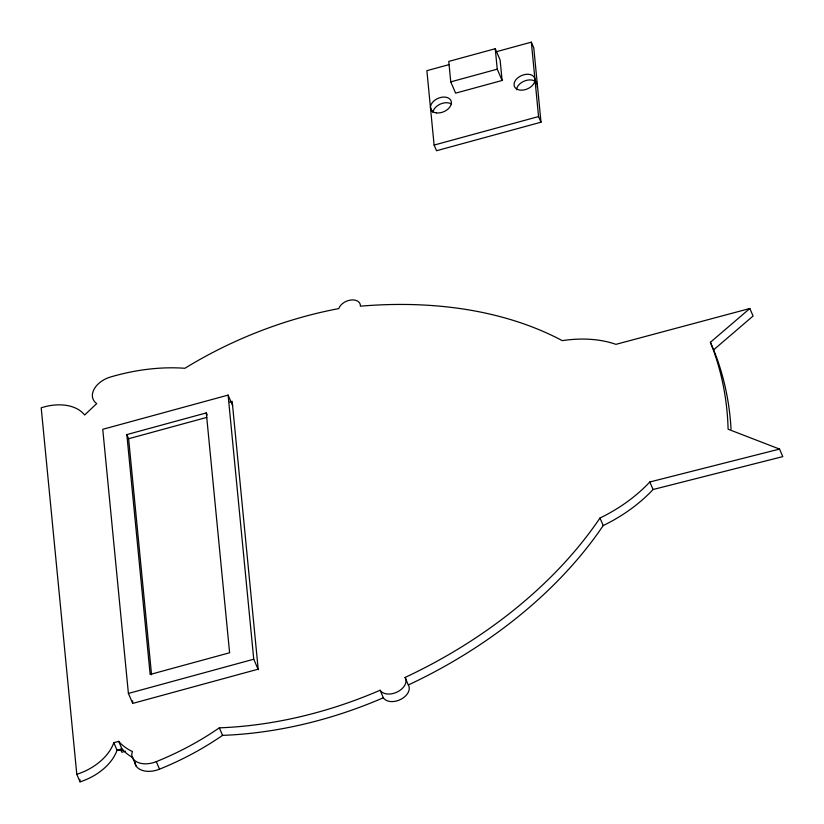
<?xml version="1.0" encoding="UTF-8"?>
<svg xmlns="http://www.w3.org/2000/svg" width="824" height="824" viewBox="0 0 824 824"><rect width="100%" height="100%" fill="white"/><g stroke="black" fill="none" stroke-linecap="round" stroke-linejoin="round"><path stroke-width="1.24" d="M133.004 757.709A73.243 48.626 -23.3 0 1 121.931 748.892L117.06 750.221A46.422 30.818 -23.3 0 1 80.041 781.842L76.797 774.313A46.422 30.818 -23.3 0 0 113.815 742.692L118.687 741.363A73.243 48.626 -23.3 0 0 132.458 751.55A14.461 9.6 -23.3 0 0 133.179 758.925L136.413 766.454A21.239 14.101 -23.3 0 0 159.526 769.163A219.987 146.054 -23.3 0 0 222.562 735.369A320.763 212.963 -23.3 0 0 383.356 697.763A14.059 9.342 -23.3 0 0 400.814 699.349A14.059 9.342 -23.3 0 0 408.323 684.981A373.519 247.993 -23.3 0 0 603.22 525.558A124.311 82.534 -23.3 0 0 653.072 489.507L782.8 456.609L779.556 449.08L728.097 429.211A544.221 361.324 -23.3 0 0 710.401 342.3L749.84 308.495L753.085 316.025L713.646 349.829A544.221 361.324 -23.3 0 1 731.032 429.149M495.255 48.719L448.771 61.409L450.759 81.864L455.621 93.153L502.104 80.474L500.117 60.008L495.255 48.719L497.243 69.175L502.104 80.474M448.998 64.633L426.873 70.679L434.104 145.076L436.535 150.72L540.997 122.21L533.777 47.813L531.336 42.158L495.698 51.891M450.759 81.864L497.243 69.175M434.104 145.076L538.566 116.565L531.336 42.158M232.636 405.624L228.104 395.098L102.753 429.314L128.4 693.437L132.437 702.8M229.7 402.009L232.183 401.339L258.19 669.17L132.829 703.387L132.582 700.843M206.309 412.906L229.608 652.773L150.143 674.465L126.845 434.588L206.309 412.906L207.205 414.977M151.554 674.784L128.626 438.728L206.855 417.377M128.4 693.437L253.751 659.221L228.104 395.098M125.516 751.231L121.808 752.24L120.531 749.274M749.84 308.495L615.94 344.35A107.388 71.297 -23.3 0 0 562.267 340.642A395.087 262.31 -23.3 0 0 360.418 306.178A11.526 7.653 -23.3 0 0 351.076 299.988A11.526 7.653 -23.3 0 0 338.777 308.598A309.01 205.166 -23.3 0 0 184.895 368.287A163.626 108.634 -23.3 0 0 110.303 377.073A20.868 13.854 -23.3 0 0 93.926 389.525A20.868 13.854 -23.3 0 0 96.707 403.575L84.635 415.008A43.806 29.087 -23.3 0 0 41.2 407.808L76.797 774.313M133.179 758.925A21.239 14.101 -23.3 0 0 156.292 761.634A219.987 146.054 -23.3 0 0 219.318 727.839A320.763 212.963 -23.3 0 0 380.111 690.244A14.059 9.342 -23.3 0 0 397.57 691.82A14.059 9.342 -23.3 0 0 405.078 677.452A373.519 247.993 -23.3 0 0 599.975 518.028A124.311 82.534 -23.3 0 0 649.827 481.978L779.556 449.08M710.401 342.3L713.646 349.829M534.951 79.361A10.959 7.282 -23.3 0 1 519.913 90.084A10.959 7.282 -23.3 0 1 518.657 77.199A10.959 7.282 -23.3 0 1 534.951 79.361L537.382 85.006A10.959 7.282 -23.3 0 1 537.217 87.035M538.566 116.565L540.997 122.21M649.827 481.978L653.072 489.507M430.488 107.872L431.951 111.261M599.975 518.028L603.22 525.558M405.078 677.452L408.323 684.981M380.111 690.244L383.356 697.763M253.751 659.221L258.293 669.747M126.845 434.588L128.626 438.728M219.318 727.839L222.562 735.369M156.292 761.634L159.526 769.163M118.687 741.363L121.931 748.892M113.815 742.692L117.06 750.221M79.794 779.277L80.041 781.842M432.909 112.548A10.959 7.282 -23.3 0 1 439.964 104.226A10.959 7.282 -23.3 0 1 451.233 103.886M516.483 89.734A10.959 7.282 -23.3 0 1 524.177 81.123A10.959 7.282 -23.3 0 1 535.621 81.669M136.413 766.454A14.461 9.6 -23.3 0 1 135.012 762.406M123.219 750.262A16.439 10.918 -23.3 0 1 116.411 749.737M436.339 112.888A10.959 7.282 -23.3 0 0 451.377 102.176A10.959 7.282 -23.3 0 0 435.082 100.003A10.959 7.282 -23.3 0 0 436.339 112.888"/></g></svg>
